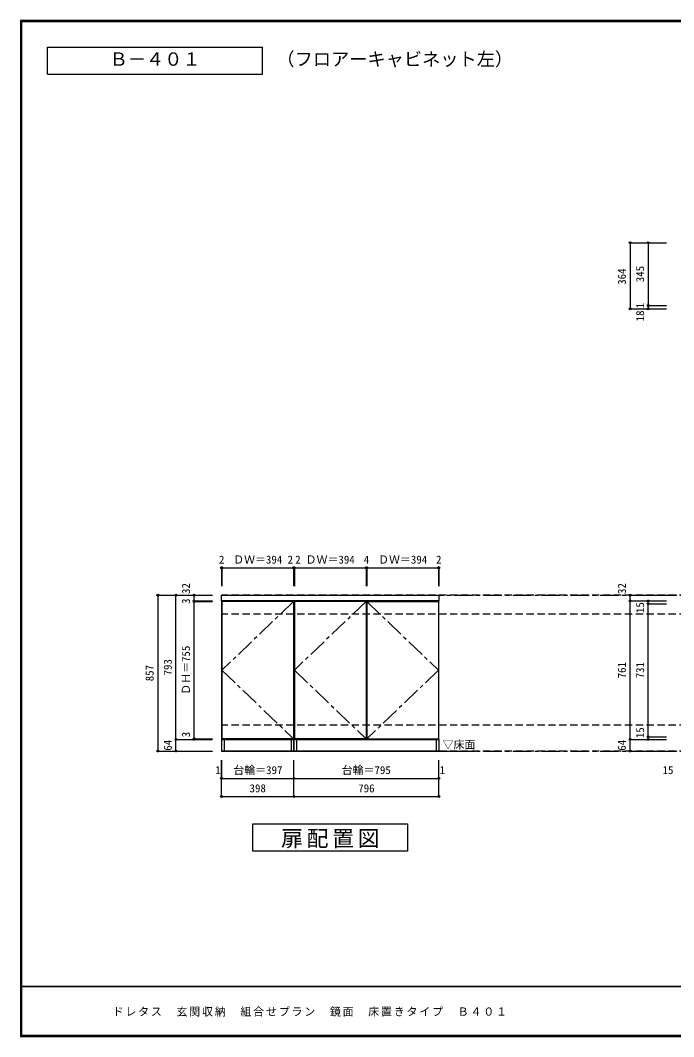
# Model space of a CAD drawing. Units: millimetres at full size, sheet at 1:20. Extents: x -3893 to 3907, y -2871 to 2783.
# Drawn here: x -3893 to -305, y -2803 to 2783 of the extents above; entities that cross this region are included whole.
import ezdxf
from ezdxf.enums import TextEntityAlignment as Align

# ---------------------------------------------------------------- set-up
doc = ezdxf.new("R2010")
doc.units = ezdxf.units.MM
doc.header["$LTSCALE"] = 20
doc.header["$PDMODE"] = 32
doc.header["$PDSIZE"] = 10
doc.linetypes.add('CHAIN1', pattern=[8, 5, -1, 1, -1])
doc.linetypes.add('DASHED2', pattern=[3, 2, -1])
for name, color, linetype in [('0-1_本体', 2, 'Continuous'), ('0-2_扉', 2, 'Continuous'), ('0-3_扉仕上', 7, 'CHAIN1'), ('0-4_棚', 3, 'Continuous'), ('0-9_', 7, 'Continuous'), ('0-A_文字', 7, 'Continuous'), ('0-B_寸法', 7, 'Continuous'), ('F-1_枠', 6, 'Continuous'), ('F-A_文字', 7, 'Continuous')]:
    doc.layers.add(name, color=color, linetype=linetype)
doc.styles.add('ＭＳ ゴシック', font='')
doc.styles.get('ＭＳ ゴシック').set_extended_font_data('MS Gothic')

msp = doc.modelspace()

# ---------------------------------------------------------------- linework, layer by layer
at = {"layer": '0-1_本体', "color": 7}
for p, q in [((-2788.51, -408.29), (-2788.51, -1169.29)), ((-2390.51, -1169.29), (-2390.51, -408.29)), ((-1594.51, -1169.29), (-1594.51, -408.29)), ((-2788.51, -1169.29), (-2390.51, -1169.29)), ((-2390.51, -1169.29), (-1594.51, -1169.29))]:
    msp.add_line(p, q, dxfattribs=at)
at = {"layer": '0-2_扉', "color": 3}
for p, q in [((-2786.51, -411.29), (-2786.51, -1166.29)), ((-2392.51, -411.29), (-2786.51, -411.29)), ((-2392.51, -411.29), (-2392.51, -1166.29)), ((-2388.51, -411.29), (-2388.51, -1166.29)), ((-1994.51, -411.29), (-2388.51, -411.29)), ((-1994.51, -411.29), (-1994.51, -1166.29)), ((-1990.51, -411.29), (-1990.51, -1166.29)), ((-1990.51, -411.29), (-1596.51, -411.29)), ((-1596.51, -411.29), (-1596.51, -1166.29)), ((-2392.51, -1166.29), (-2786.51, -1166.29)), ((-1994.51, -1166.29), (-2388.51, -1166.29)), ((-1990.51, -1166.29), (-1596.51, -1166.29))]:
    msp.add_line(p, q, dxfattribs=at)
at = {"layer": '0-3_扉仕上', "linetype": 'Continuous'}
msp.add_line((-2787.51, -1233.29), (-1394.51, -1233.29), dxfattribs=at)
at = {"layer": '0-3_扉仕上'}
for points in [[(-2392.51, -411.29), (-2786.51, -788.79), (-2392.51, -1166.29)], [(-1994.51, -411.29), (-2388.51, -788.79), (-1994.51, -1166.29)], [(-1990.51, -411.29), (-1596.51, -788.79), (-1990.51, -1166.29)]]:
    msp.add_lwpolyline(points, dxfattribs=at)
at = {"layer": '0-4_棚'}
for p, q in [((-2789.51, -408.29), (-2789.51, -376.29)), ((-2789.51, -376.29), (-1593.51, -376.29)), ((-1593.51, -408.29), (-1593.51, -376.29)), ((-1593.51, -408.29), (-2789.51, -408.29))]:
    msp.add_line(p, q, dxfattribs=at)
at = {"layer": '0-9_'}
for p, q in [((-2787.51, -1233.29), (-2787.51, -1169.29)), ((-2787.51, -1169.29), (-2390.51, -1169.29)), ((-2772.51, -1233.29), (-2772.51, -1169.29)), ((-2405.51, -1169.29), (-2405.51, -1233.29)), ((-2390.51, -1233.29), (-2390.51, -1169.29)), ((-2390.51, -1169.29), (-2390.51, -1233.29)), ((-2390.51, -1169.29), (-1595.51, -1169.29)), ((-2375.51, -1233.29), (-2375.51, -1169.29)), ((-1610.51, -1169.29), (-1610.51, -1233.29)), ((-1595.51, -1169.29), (-1595.51, -1233.29)), ((-2390.51, -1233.29), (-2787.51, -1233.29)), ((-1595.51, -1233.29), (-2390.51, -1233.29))]:
    msp.add_line(p, q, dxfattribs=at)
at = {"layer": '0-A_文字', "linetype": 'CHAIN1'}
for p, q in [((-2788.51, -376.29), (2766.49, -376.29)), ((-2788.51, -1233.29), (2766.49, -1233.29))]:
    msp.add_line(p, q, dxfattribs=at)
at = {"layer": '0-A_文字'}
for points in [[(-3743.33, 2486.67), (-3743.33, 2636.67), (-2563.11, 2636.67)], [(-3743.33, 2486.67), (-2563.11, 2486.67), (-2563.11, 2636.67)]]:
    msp.add_lwpolyline(points, dxfattribs=at)
msp.add_lwpolyline([(-2616.51, -1633.29), (-1766.51, -1633.29), (-1766.51, -1783.29), (-2616.51, -1783.29)], close=True, dxfattribs=at)
at = {"layer": '0-B_寸法', "color": 4}
for p, q in [((-544.51, 1561.15), (-344.51, 1561.15)), ((-544.51, 1561.15), (-544.51, 1197.15)), ((-444.51, 1561.15), (-444.51, 1197.15)), ((-544.51, 1197.15), (-344.51, 1197.15)), ((-444.51, 1216.15), (-344.51, 1216.15)), ((-444.51, 1215.15), (-344.51, 1215.15)), ((-2788.51, -226.29), (-2788.51, -326.29)), ((-2788.51, -226.29), (-2786.51, -226.29)), ((-2786.51, -226.29), (-2392.51, -226.29)), ((-2786.51, -226.29), (-2786.51, -326.29)), ((-2392.51, -226.29), (-2390.51, -226.29)), ((-2392.51, -226.29), (-2392.51, -326.29)), ((-2390.51, -226.29), (-2390.51, -326.29)), ((-2390.51, -226.29), (-2388.51, -226.29)), ((-2388.51, -226.29), (-2388.51, -326.29)), ((-2388.51, -226.29), (-1994.51, -226.29)), ((-1994.51, -226.29), (-1994.51, -326.29)), ((-1994.51, -226.29), (-1990.51, -226.29)), ((-1990.51, -226.29), (-1990.51, -326.29)), ((-1990.51, -226.29), (-1596.51, -226.29)), ((-1596.51, -226.29), (-1596.51, -326.29)), ((-1596.51, -226.29), (-1594.51, -226.29)), ((-1594.51, -226.29), (-1594.51, -326.29)), ((-3138.51, -376.29), (-2838.51, -376.29)), ((-3138.51, -376.29), (-3138.51, -1233.29)), ((-3038.51, -1169.29), (-3038.51, -376.29)), ((-2938.51, -408.29), (-2938.51, -376.29)), ((-544.51, -376.29), (-344.51, -376.29)), ((-544.51, -408.29), (-544.51, -376.29)), ((-2938.51, -408.29), (-2838.51, -408.29)), ((-2938.51, -411.29), (-2938.51, -408.29)), ((-2938.51, -408.29), (-2838.51, -408.29)), ((-2938.51, -411.29), (-2838.51, -411.29)), ((-2938.51, -1166.29), (-2938.51, -411.29)), ((-544.51, -1169.29), (-544.51, -408.29)), ((-544.51, -408.29), (-444.51, -408.29)), ((-544.51, -408.29), (-344.51, -408.29)), ((-444.51, -423.29), (-444.51, -408.29)), ((-444.51, -408.29), (-344.51, -408.29)), ((-444.51, -1154.29), (-444.51, -423.29)), ((-444.51, -423.29), (-344.51, -423.29)), ((-3038.51, -1169.29), (-2838.51, -1169.29)), ((-3038.51, -1233.29), (-3038.51, -1169.29)), ((-3038.51, -1169.29), (-2838.51, -1169.29)), ((-2938.51, -1166.29), (-2838.51, -1166.29)), ((-2938.51, -1169.29), (-2938.51, -1166.29)), ((-2938.51, -1169.29), (-2838.51, -1169.29)), ((-544.51, -1169.29), (-444.51, -1169.29)), ((-544.51, -1169.29), (-344.51, -1169.29)), ((-544.51, -1233.29), (-544.51, -1169.29)), ((-444.51, -1169.29), (-444.51, -1154.29)), ((-444.51, -1154.29), (-344.51, -1154.29)), ((-444.51, -1169.29), (-344.51, -1169.29)), ((-3138.51, -1233.29), (-2838.51, -1233.29)), ((-3038.51, -1233.29), (-2838.51, -1233.29)), ((-2788.51, -1383.29), (-2788.51, -1283.29)), ((-2787.51, -1383.29), (-2787.51, -1283.29)), ((-2390.51, -1383.29), (-2390.51, -1283.29)), ((-1595.51, -1383.29), (-1595.51, -1283.29)), ((-1594.51, -1383.29), (-1594.51, -1283.29)), ((-544.51, -1233.29), (-344.51, -1233.29)), ((-2788.51, -1483.29), (-2788.51, -1383.29)), ((-2788.51, -1383.29), (-2787.51, -1383.29)), ((-2787.51, -1383.29), (-2390.51, -1383.29)), ((-2390.51, -1483.29), (-2390.51, -1383.29)), ((-2390.51, -1383.29), (-1595.51, -1383.29)), ((-1595.51, -1383.29), (-1594.51, -1383.29)), ((-1594.51, -1483.29), (-1594.51, -1383.29)), ((-2788.51, -1483.29), (-2390.51, -1483.29)), ((-2390.51, -1483.29), (-1594.51, -1483.29))]:
    msp.add_line(p, q, dxfattribs=at)
at = {"layer": '0-B_寸法', "color": 4, "linetype": 'DASHED2'}
for p, q in [((2766.49, -376.29), (-2788.51, -376.29)), ((2766.49, -376.29), (-2788.51, -376.29)), ((2766.49, -481.29), (-2788.51, -481.29)), ((2766.49, -1090.29), (-2788.51, -1090.29)), ((2766.49, -1233.29), (-2788.51, -1233.29))]:
    msp.add_line(p, q, dxfattribs=at)
at = {"layer": '0-B_寸法'}
for p in [(-544.51, 1561.15), (-444.51, 1561.15), (-544.51, 1197.15), (-444.51, 1216.15), (-444.51, 1215.15), (-444.51, 1197.15), (-2788.51, -226.29), (-2786.51, -226.29), (-2392.51, -226.29), (-2390.51, -226.29), (-2388.51, -226.29), (-1994.51, -226.29), (-1990.51, -226.29), (-1596.51, -226.29), (-1594.51, -226.29), (-3138.51, -376.29), (-3038.51, -376.29), (-2938.51, -376.29), (-544.51, -376.29), (-2938.51, -408.29), (-2938.51, -408.29), (-2938.51, -411.29), (-544.51, -408.29), (-544.51, -408.29), (-444.51, -408.29), (-444.51, -423.29), (-3038.51, -1169.29), (-2938.51, -1166.29), (-2938.51, -1169.29), (-544.51, -1169.29), (-544.51, -1169.29), (-444.51, -1154.29), (-444.51, -1169.29), (-3138.51, -1233.29), (-3038.51, -1233.29), (-544.51, -1233.29), (-2788.51, -1383.29), (-2787.51, -1383.29), (-2390.51, -1383.29), (-1595.51, -1383.29), (-1594.51, -1383.29), (-2788.51, -1483.29), (-2390.51, -1483.29), (-2390.51, -1483.29), (-1594.51, -1483.29)]:
    msp.add_point(p, dxfattribs=at)
at = {"layer": 'F-1_枠'}
for p, q in [((-3893.39, 2783.33), (-3893.39, -2803.33)), ((-3893.39, 2783.33), (3906.61, 2783.33)), ((-3893.39, 2780), (3906.61, 2780)), ((-3893.39, 2776.67), (3906.61, 2776.67)), ((-3890.05, 2783.33), (-3890.05, -2803.33)), ((-3886.72, 2783.33), (-3886.72, -2803.33)), ((3906.61, -2526.67), (-3893.39, -2526.67)), ((3906.61, -2530), (-3893.39, -2530)), ((3906.61, -2796.67), (-3893.39, -2796.67)), ((3906.61, -2800), (-3893.39, -2800)), ((3906.61, -2803.33), (-3893.39, -2803.33))]:
    msp.add_line(p, q, dxfattribs=at)

# ---------------------------------------------------------------- texts
at = {"layer": '0-A_文字', "style": 'ＭＳ ゴシック'}
for s, height, p in [('Ｂ－４０１', 73.31, (-3403.22, 2511.67)), ('（フロアーキャビネット左）', 73.31, (-2486.99, 2511.67)), ('▽床面', 43.99, (-1574.51, -1233.29))]:
    msp.add_text(s, height=height, dxfattribs=at).set_placement(p, align=Align.BOTTOM_LEFT)
at = {"layer": '0-A_文字', "insert": (-2461.51, -1768.29), "char_height": 87.98, "attachment_point": 7, "style": 'ＭＳ ゴシック'}
msp.add_mtext('\\T1.17;扉配置図', dxfattribs=at)
at = {"layer": '0-B_寸法', "style": 'ＭＳ ゴシック'}
for s, p in [('364', (-554.51, 1329.65)), ('345', (-454.51, 1343.65)), ('18', (-454.51, 1128.74)), ('1', (-454.51, 1200.65)), ('32', (-2948.51, -370.1)), ('32', (-554.51, -370.1)), ('3', (-2948.51, -424.79)), ('15', (-454.51, -474.76)), ('ＤＨ＝755', (-2948.51, -923.79)), ('857', (-3148.51, -849.79)), ('793', (-3048.51, -817.79)), ('761', (-554.51, -833.79)), ('731', (-454.51, -833.79)), ('15', (-454.51, -1162.67)), ('3', (-2948.51, -1157.66)), ('64', (-3048.51, -1231.29)), ('64', (-554.51, -1231.29))]:
    msp.add_text(s, height=43.99, rotation=90, dxfattribs=at).set_placement(p, align=Align.BOTTOM_LEFT)
for s, p in [('2', (-2802.51, -216.29)), ('ＤＷ＝394', (-2724.51, -216.29)), ('2', (-2425.51, -216.29)), ('2', (-2383.51, -216.29)), ('ＤＷ＝394', (-2326.51, -216.29)), ('4', (-2007.51, -216.29)), ('ＤＷ＝394', (-1928.51, -216.29)), ('2', (-1610.51, -216.29)), ('1', (-2822.33, -1373.29)), ('台輪＝397', (-2723.51, -1373.29)), ('台輪＝795', (-2128.51, -1373.29)), ('1', (-1589.88, -1373.29)), ('15', (-366.26, -1373.29)), ('398', (-2634.51, -1473.29)), ('796', (-2037.51, -1473.29))]:
    msp.add_text(s, height=43.99, dxfattribs=at).set_placement(p, align=Align.BOTTOM_LEFT)
at = {"layer": 'F-A_文字', "insert": (-3386.72, -2693.33), "char_height": 43.99, "attachment_point": 7, "style": 'ＭＳ ゴシック'}
msp.add_mtext('\\T1.17;ドレタス\u3000玄関収納\u3000組合せプラン\u3000鏡面\u3000床置きタイプ\u3000Ｂ４０１', dxfattribs=at)

doc.saveas('drawing.dxf')
